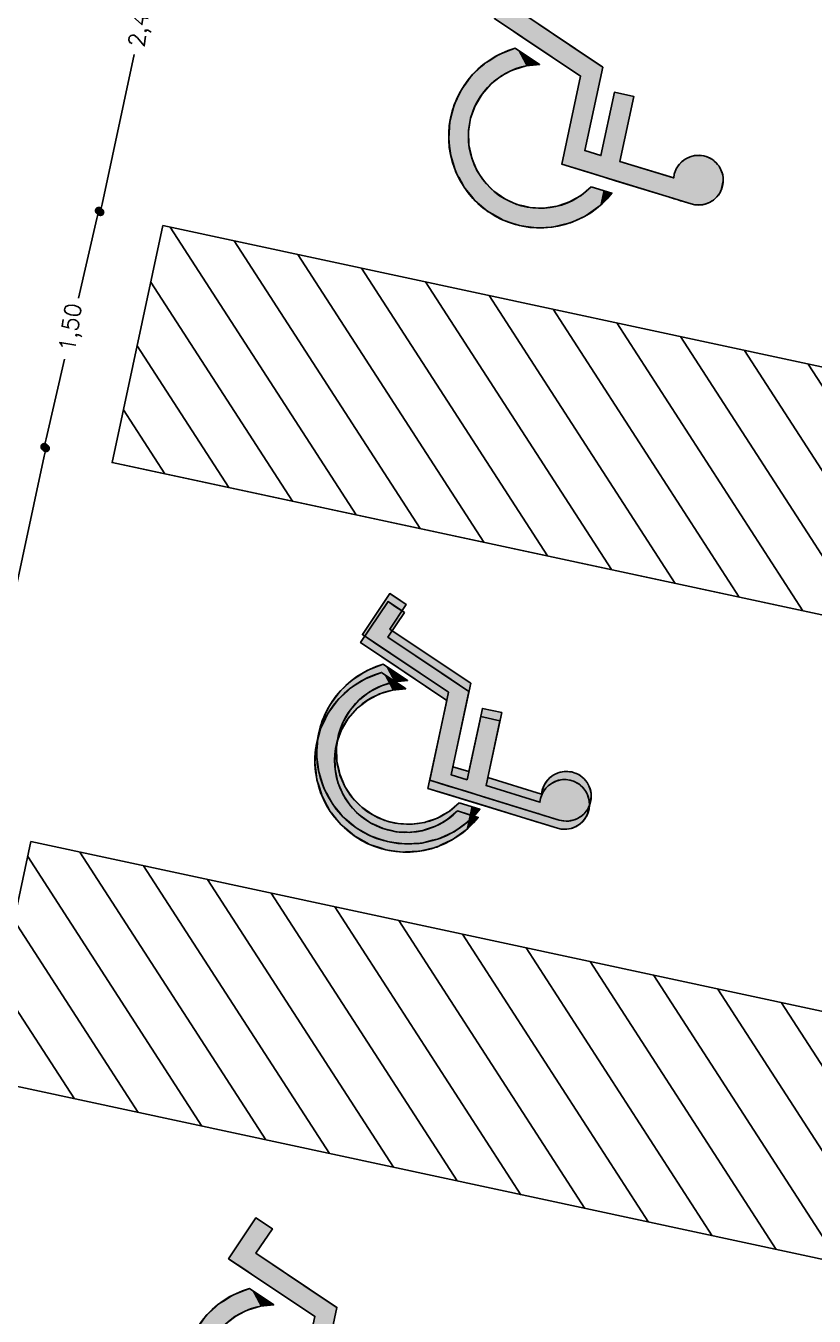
# Model space of a CAD drawing. Header units: millimetres. Extents: x 338 to 506, y 179 to 335.
# Drawn here: x 364.2 to 369.09, y 314.71 to 322.7 of the extents above; entities that cross this region are included whole.
import ezdxf

# ---------------------------------------------------------------- set-up
doc = ezdxf.new("R2010")
doc.units = ezdxf.units.MM
for name, color, linetype in [('ANDEN', 251, 'Continuous'), ('COTAS', 30, 'Continuous'), ('MUROS', 32, 'Continuous')]:
    doc.layers.add(name, color=color, linetype=linetype)
doc.styles.add('NOTAS', font='simplex.shx')
doc.styles.get("Standard").update_dxf_attribs({"font": 'ARIALUNI.ttf'})
doc.dimstyles.new('ROMANS', dxfattribs={"dimtxt": 0.1, "dimasz": 0.05, "dimexe": 0.04, "dimexo": 0.5, "dimgap": 0.05, "dimtad": 1, "dimtih": 1, "dimtoh": 1, "dimdec": 4, "dimzin": 5, "dimdsep": 46, "dimtxsty": 'Standard', "dimsah": 1, "dimcen": 0.05, "dimse1": 1, "dimse2": 1, "dimclrd": 7, "dimclre": 7, "dimclrt": 7, "dimadec": 0, "dimazin": 0, "dimtfac": 1, "dimtdec": 4, "dimtix": 1, "dimtmove": 2, "dimatfit": 3, "dimfxl": 1, "dimtolj": 1, "dimarcsym": 0})

# ---------------------------------------------------------------- blocks, each defined once
blk = doc.blocks.new('*X888')
at = {"color": 0}
for p, q in [((128.6737, 141.1289), (128.8788, 141.3095)), ((128.5969, 139.919), (130.0887, 141.2327)), ((128.6225, 140.3223), (129.6854, 141.2583)), ((128.6481, 140.7256), (129.2821, 141.2839)), ((128.5713, 139.5157), (130.1633, 140.9176)), ((128.5456, 139.1124), (130.1377, 140.5143)), ((128.52, 138.7091), (130.1121, 140.111)), ((128.4944, 138.3058), (130.0865, 139.7077)), ((128.4688, 137.9025), (130.0609, 139.3044)), ((128.4432, 137.4992), (130.0353, 138.9011)), ((128.4176, 137.0959), (130.0096, 138.4978)), ((128.392, 136.6926), (129.984, 138.0945)), ((128.3664, 136.2893), (129.9584, 137.6912)), ((128.3408, 135.886), (129.9328, 137.2879)), ((128.7192, 135.8384), (129.9072, 136.8846)), ((129.1225, 135.8128), (129.8816, 136.4813)), ((129.5258, 135.7872), (129.856, 136.078))]:
    blk.add_line(p, q, dxfattribs=at)
blk = doc.blocks.new('*U27')
at = {"linetype": 'Continuous'}
for p, q in [((0.9645, 2.1513), (0.9796, 2.1581)), ((0.9796, 2.1581), (0.991, 2.1633)), ((0.991, 2.1633), (1.0084, 2.1676)), ((1.0084, 2.1676), (1.0193, 2.1702)), ((1.0193, 2.1702), (1.0483, 2.1716)), ((1.0483, 2.1716), (1.0584, 2.1702)), ((1.0584, 2.1702), (1.0771, 2.1676)), ((1.0771, 2.1676), (1.0895, 2.1633)), ((1.0895, 2.1633), (1.1047, 2.1581)), ((1.1047, 2.1581), (1.1167, 2.1513)), ((0.8996, 2.0763), (0.9048, 2.089)), ((0.9048, 2.089), (0.9133, 2.102)), ((0.9133, 2.102), (0.9206, 2.1134)), ((0.9206, 2.1134), (0.9315, 2.1248)), ((0.9315, 2.1248), (0.9408, 2.1344)), ((0.9408, 2.1344), (0.9539, 2.1437)), ((0.9539, 2.1437), (0.9645, 2.1513)), ((1.1167, 2.1513), (1.1299, 2.1437)), ((1.1299, 2.1437), (1.1408, 2.1344)), ((1.1408, 2.1344), (1.152, 2.1248)), ((1.152, 2.1248), (1.1611, 2.1134)), ((1.1611, 2.1134), (1.1702, 2.102)), ((1.1702, 2.102), (1.177, 2.089)), ((1.177, 2.089), (1.1837, 2.0763)), ((0.8879, 2.0044), (0.8881, 2.0195)), ((0.8892, 1.9905), (0.8879, 2.0044)), ((0.8881, 2.0195), (0.8882, 2.0335)), ((0.8882, 2.0335), (0.8911, 2.0484)), ((0.8911, 2.0484), (0.8938, 2.0621)), ((0.8938, 2.0621), (0.8996, 2.0763)), ((1.1837, 2.0763), (1.1881, 2.0621)), ((1.1881, 2.0621), (1.1922, 2.0484)), ((1.1922, 2.0484), (1.1938, 2.0335)), ((1.194, 2.0044), (1.1928, 1.9905)), ((1.1938, 2.0335), (1.1953, 2.0195)), ((1.1953, 2.0195), (1.194, 2.0044)), ((0.8916, 1.9625), (0.8892, 1.9905)), ((0.8939, 1.9365), (0.8916, 1.9625)), ((0.8959, 1.9133), (0.8939, 1.9365)), ((1.172, 1.9365), (1.1544, 1.9133)), ((1.185, 1.9625), (1.172, 1.9365)), ((1.1928, 1.9905), (1.185, 1.9625)), ((0.8976, 1.8939), (0.8959, 1.9133)), ((0.8989, 1.8789), (0.8976, 1.8939)), ((0.8998, 1.8689), (0.8989, 1.8789)), ((0.9001, 1.865), (0.8998, 1.8689)), ((0.9002, 1.8642), (0.9001, 1.865)), ((0.9305, 1.5172), (0.9002, 1.8642)), ((1.0227, 1.8642), (1.053, 1.5172)), ((1.0565, 1.865), (1.0517, 1.8642)), ((1.0804, 1.8689), (1.0565, 1.865)), ((1.1077, 1.8789), (1.0804, 1.8689)), ((1.1327, 1.8939), (1.1077, 1.8789)), ((1.1544, 1.9133), (1.1327, 1.8939)), ((0.9412, 1.3952), (0.9305, 1.5172)), ((1.4639, 1.5172), (1.4639, 1.3952)), ((0.9503, 1.2913), (0.9412, 1.3952)), ((1.0637, 1.3952), (1.0728, 1.2913)), ((0.961, 1.1692), (0.9503, 1.2913)), ((1.6009, 1.2913), (1.6495, 1.1692)), ((1.6923, 0.7306), (1.5181, 1.1692)), ((1.6495, 1.1692), (1.8237, 0.7306)), ((1.7106, 0.6847), (1.6923, 0.7306)), ((1.8237, 0.7306), (1.9938, 0.7982)), ((1.9938, 0.7982), (2.0206, 0.7306)), ((2.0206, 0.7306), (2.0389, 0.6847)), ((1.7553, 0.5721), (1.7106, 0.6847)), ((2.0389, 0.6847), (1.7553, 0.5721))]:
    blk.add_line(p, q, dxfattribs=at)
at = {"linetype": 'Continuous', "extrusion": (0, 0, -1)}
for points in [[(-0.9796, 2.1581), (-1.1167, 2.1513), (-0.9645, 2.1513)], [(-0.991, 2.1633), (-1.1047, 2.1581), (-0.9796, 2.1581)], [(-0.9796, 2.1581), (-1.1047, 2.1581), (-1.1167, 2.1513)], [(-1.0084, 2.1676), (-1.0895, 2.1633), (-0.991, 2.1633)], [(-0.991, 2.1633), (-1.0895, 2.1633), (-1.1047, 2.1581)], [(-1.0193, 2.1702), (-1.0771, 2.1676), (-1.0084, 2.1676)], [(-1.0084, 2.1676), (-1.0771, 2.1676), (-1.0895, 2.1633)], [(-1.0483, 2.1716), (-1.0584, 2.1702), (-1.0193, 2.1702)], [(-1.0193, 2.1702), (-1.0584, 2.1702), (-1.0771, 2.1676)], [(-0.9048, 2.089), (-1.1837, 2.0763), (-0.8996, 2.0763)], [(-0.9133, 2.102), (-1.177, 2.089), (-0.9048, 2.089)], [(-0.9048, 2.089), (-1.177, 2.089), (-1.1837, 2.0763)], [(-0.9206, 2.1134), (-1.1702, 2.102), (-0.9133, 2.102)], [(-0.9133, 2.102), (-1.1702, 2.102), (-1.177, 2.089)], [(-0.9315, 2.1248), (-1.1611, 2.1134), (-0.9206, 2.1134)], [(-0.9206, 2.1134), (-1.1611, 2.1134), (-1.1702, 2.102)], [(-0.9408, 2.1344), (-1.152, 2.1248), (-0.9315, 2.1248)], [(-0.9315, 2.1248), (-1.152, 2.1248), (-1.1611, 2.1134)], [(-0.9539, 2.1437), (-1.1408, 2.1344), (-0.9408, 2.1344)], [(-0.9408, 2.1344), (-1.1408, 2.1344), (-1.152, 2.1248)], [(-0.9645, 2.1513), (-1.1299, 2.1437), (-0.9539, 2.1437)], [(-0.9539, 2.1437), (-1.1299, 2.1437), (-1.1408, 2.1344)], [(-0.9645, 2.1513), (-1.1167, 2.1513), (-1.1299, 2.1437)], [(-0.8881, 2.0195), (-1.194, 2.0044), (-0.8879, 2.0044)], [(-0.8879, 2.0044), (-1.1928, 1.9905), (-0.8892, 1.9905)], [(-0.8879, 2.0044), (-1.194, 2.0044), (-1.1928, 1.9905)], [(-0.8882, 2.0335), (-1.1953, 2.0195), (-0.8881, 2.0195)], [(-0.8881, 2.0195), (-1.1953, 2.0195), (-1.194, 2.0044)], [(-0.8911, 2.0484), (-1.1938, 2.0335), (-0.8882, 2.0335)], [(-0.8882, 2.0335), (-1.1938, 2.0335), (-1.1953, 2.0195)], [(-0.8938, 2.0621), (-1.1922, 2.0484), (-0.8911, 2.0484)], [(-0.8911, 2.0484), (-1.1922, 2.0484), (-1.1938, 2.0335)], [(-0.8996, 2.0763), (-1.1881, 2.0621), (-0.8938, 2.0621)], [(-0.8938, 2.0621), (-1.1881, 2.0621), (-1.1922, 2.0484)], [(-0.8996, 2.0763), (-1.1837, 2.0763), (-1.1881, 2.0621)], [(-0.8892, 1.9905), (-1.185, 1.9625), (-0.8916, 1.9625)], [(-0.8892, 1.9905), (-1.1928, 1.9905), (-1.185, 1.9625)], [(-0.8916, 1.9625), (-1.172, 1.9365), (-0.8939, 1.9365)], [(-0.8916, 1.9625), (-1.185, 1.9625), (-1.172, 1.9365)], [(-0.8939, 1.9365), (-1.1544, 1.9133), (-0.8959, 1.9133)], [(-0.8939, 1.9365), (-1.172, 1.9365), (-1.1544, 1.9133)], [(-0.8959, 1.9133), (-1.1327, 1.8939), (-0.8976, 1.8939)], [(-0.8959, 1.9133), (-1.1544, 1.9133), (-1.1327, 1.8939)], [(-0.8976, 1.8939), (-1.1077, 1.8789), (-0.8989, 1.8789)], [(-0.8976, 1.8939), (-1.1327, 1.8939), (-1.1077, 1.8789)], [(-0.8989, 1.8789), (-1.0804, 1.8689), (-0.8998, 1.8689)], [(-0.8989, 1.8789), (-1.1077, 1.8789), (-1.0804, 1.8689)], [(-0.8998, 1.8689), (-1.0565, 1.865), (-0.9001, 1.865)], [(-0.8998, 1.8689), (-1.0804, 1.8689), (-1.0565, 1.865)], [(-0.9001, 1.865), (-1.0227, 1.8642), (-0.9002, 1.8642)], [(-0.9001, 1.865), (-1.0226, 1.865), (-1.0227, 1.8642)], [(-0.9002, 1.8642), (-1.053, 1.5172), (-0.9305, 1.5172)], [(-0.9002, 1.8642), (-1.0227, 1.8642), (-1.053, 1.5172)], [(-1.0226, 1.865), (-1.0565, 1.865), (-1.0517, 1.8642)], [(-0.9305, 1.5172), (-1.4639, 1.3952), (-0.9412, 1.3952)], [(-0.9305, 1.5172), (-1.4639, 1.5172), (-1.4639, 1.3952)], [(-0.9412, 1.3952), (-1.0728, 1.2913), (-0.9503, 1.2913)], [(-0.9412, 1.3952), (-1.0637, 1.3952), (-1.0728, 1.2913)], [(-0.9503, 1.2913), (-1.6495, 1.1692), (-0.961, 1.1692)], [(-0.9503, 1.2913), (-1.6009, 1.2913), (-1.6495, 1.1692)], [(-1.5181, 1.1692), (-1.8237, 0.7306), (-1.6923, 0.7306)], [(-1.5181, 1.1692), (-1.6495, 1.1692), (-1.8237, 0.7306)], [(-1.6923, 0.7306), (-2.0389, 0.6847), (-1.7106, 0.6847)], [(-1.6923, 0.7306), (-2.0206, 0.7306), (-2.0389, 0.6847)], [(-1.9938, 0.7982), (-2.0206, 0.7306), (-1.8237, 0.7306)], [(-1.7106, 0.6847), (-2.0389, 0.6847), (-1.7553, 0.5721)]]:
    blk.add_solid(points, dxfattribs=at)
blk = doc.blocks.new('*U28')
at = {"linetype": 'Continuous'}
for p, q in [((0.6811, 1.3833), (0.7599, 1.4551)), ((0.7599, 1.4551), (0.8508, 1.511)), ((0.8508, 1.511), (0.8556, 1.4551)), ((0.8556, 1.4551), (0.8619, 1.3833)), ((0.6389, 1.3269), (0.677, 1.3777)), ((0.677, 1.3777), (0.6811, 1.3833)), ((0.8624, 1.3777), (0.7968, 1.3269)), ((0.8619, 1.3833), (0.8624, 1.3777)), ((0.601, 1.2647), (0.6172, 1.2979)), ((0.6172, 1.2979), (0.6389, 1.3269)), ((0.7712, 1.2979), (0.7418, 1.2647)), ((0.7968, 1.3269), (0.7712, 1.2979)), ((0.568, 1.1933), (0.5704, 1.2021)), ((0.5704, 1.2021), (0.601, 1.2647)), ((0.7045, 1.2021), (0.6993, 1.1933)), ((0.7418, 1.2647), (0.7045, 1.2021)), ((0.5468, 1.1153), (0.568, 1.1933)), ((0.6993, 1.1933), (0.6708, 1.1153)), ((0.5373, 1.0334), (0.5424, 1.0992)), ((0.5424, 1.0992), (0.5468, 1.1153)), ((0.6681, 1.0992), (0.6573, 1.0334)), ((0.6708, 1.1153), (0.6681, 1.0992)), ((0.5342, 0.9928), (0.5373, 1.0334)), ((0.5389, 0.9503), (0.5342, 0.9928)), ((0.6573, 1.0334), (0.6582, 0.9928)), ((0.6582, 0.9928), (0.6592, 0.9503)), ((0.546, 0.8868), (0.5389, 0.9503)), ((0.5515, 0.8691), (0.546, 0.8868)), ((0.6592, 0.9503), (0.6728, 0.8868)), ((0.6728, 0.8868), (0.6766, 0.8691)), ((1.5094, 0.8267), (1.5289, 0.8868)), ((1.5289, 0.8868), (1.535, 0.9057)), ((1.535, 0.9057), (1.5425, 0.8868)), ((1.5425, 0.8868), (1.5664, 0.8267)), ((0.5751, 0.7926), (0.5515, 0.8691)), ((0.6766, 0.8691), (0.7088, 0.7926)), ((1.4696, 0.7538), (1.5094, 0.8267)), ((1.5664, 0.8267), (1.5953, 0.7538)), ((0.5775, 0.7849), (0.5751, 0.7926)), ((0.6102, 0.7233), (0.5775, 0.7849)), ((0.6275, 0.6907), (0.6102, 0.7233)), ((0.7088, 0.7926), (0.7138, 0.7849)), ((0.7138, 0.7849), (0.7546, 0.7233)), ((0.7546, 0.7233), (0.7863, 0.6907)), ((1.417, 0.6895), (1.4561, 0.7373)), ((1.4561, 0.7373), (1.4696, 0.7538)), ((1.6019, 0.7373), (1.5706, 0.6895)), ((1.5953, 0.7538), (1.6019, 0.7373)), ((0.6491, 0.6638), (0.6275, 0.6907)), ((0.6874, 0.6161), (0.6491, 0.6638)), ((0.7863, 0.6907), (0.8125, 0.6638)), ((0.8125, 0.6638), (0.8805, 0.6161)), ((1.3533, 0.6362), (1.3675, 0.6481)), ((1.3675, 0.6481), (1.417, 0.6895)), ((1.5434, 0.6481), (1.5319, 0.6362)), ((1.5706, 0.6895), (1.5434, 0.6481)), ((0.6942, 0.6076), (0.6874, 0.6161)), ((0.7244, 0.5819), (0.6942, 0.6076)), ((0.7473, 0.5623), (0.7244, 0.5819)), ((0.7523, 0.5581), (0.7473, 0.5623)), ((0.8805, 0.6161), (0.8994, 0.6076)), ((0.8994, 0.6076), (0.9562, 0.5819)), ((0.9562, 0.5819), (1.0369, 0.5623)), ((1.0369, 0.5623), (1.1198, 0.5581)), ((1.1198, 0.5581), (1.2021, 0.5693)), ((1.2021, 0.5693), (1.2087, 0.5715)), ((1.2087, 0.5715), (1.2808, 0.5957)), ((1.2808, 0.5957), (1.3533, 0.6362)), ((1.4661, 0.5693), (1.4501, 0.5581)), ((1.4692, 0.5715), (1.4661, 0.5693)), ((1.4926, 0.5957), (1.4692, 0.5715)), ((1.5319, 0.6362), (1.4926, 0.5957)), ((0.7754, 0.5384), (0.7523, 0.5581)), ((0.8249, 0.5102), (0.7754, 0.5384)), ((0.868, 0.4856), (0.8249, 0.5102)), ((0.9248, 0.4662), (0.868, 0.4856)), ((1.3277, 0.4856), (1.2848, 0.4662)), ((1.382, 0.5102), (1.3277, 0.4856)), ((1.4221, 0.5384), (1.382, 0.5102)), ((1.4501, 0.5581), (1.4221, 0.5384)), ((0.969, 0.4511), (0.9248, 0.4662)), ((1.0386, 0.4413), (0.969, 0.4511)), ((1.0746, 0.4362), (1.0386, 0.4413)), ((1.1811, 0.4413), (1.0746, 0.4362)), ((1.2221, 0.4511), (1.1811, 0.4413)), ((1.2848, 0.4662), (1.2221, 0.4511))]:
    blk.add_line(p, q, dxfattribs=at)
at = {"linetype": 'Continuous', "extrusion": (0, 0, -1)}
for points in [[(-0.7599, 1.4551), (-0.8619, 1.3833), (-0.6811, 1.3833)], [(-0.8508, 1.511), (-0.8556, 1.4551), (-0.7599, 1.4551)], [(-0.7599, 1.4551), (-0.8556, 1.4551), (-0.8619, 1.3833)], [(-0.677, 1.3777), (-0.7968, 1.3269), (-0.6389, 1.3269)], [(-0.6811, 1.3833), (-0.8624, 1.3777), (-0.677, 1.3777)], [(-0.677, 1.3777), (-0.8624, 1.3777), (-0.7968, 1.3269)], [(-0.6811, 1.3833), (-0.8619, 1.3833), (-0.8624, 1.3777)], [(-0.6172, 1.2979), (-0.7418, 1.2647), (-0.601, 1.2647)], [(-0.6389, 1.3269), (-0.7712, 1.2979), (-0.6172, 1.2979)], [(-0.6172, 1.2979), (-0.7712, 1.2979), (-0.7418, 1.2647)], [(-0.6389, 1.3269), (-0.7968, 1.3269), (-0.7712, 1.2979)], [(-0.5704, 1.2021), (-0.6993, 1.1933), (-0.568, 1.1933)], [(-0.601, 1.2647), (-0.7045, 1.2021), (-0.5704, 1.2021)], [(-0.5704, 1.2021), (-0.7045, 1.2021), (-0.6993, 1.1933)], [(-0.601, 1.2647), (-0.7418, 1.2647), (-0.7045, 1.2021)], [(-0.568, 1.1933), (-0.6708, 1.1153), (-0.5468, 1.1153)], [(-0.568, 1.1933), (-0.6993, 1.1933), (-0.6708, 1.1153)], [(-0.5424, 1.0992), (-0.6573, 1.0334), (-0.5373, 1.0334)], [(-0.5468, 1.1153), (-0.6681, 1.0992), (-0.5424, 1.0992)], [(-0.5424, 1.0992), (-0.6681, 1.0992), (-0.6573, 1.0334)], [(-0.5468, 1.1153), (-0.6708, 1.1153), (-0.6681, 1.0992)], [(-0.5373, 1.0334), (-0.6582, 0.9928), (-0.5342, 0.9928)], [(-0.5342, 0.9928), (-0.6592, 0.9503), (-0.5389, 0.9503)], [(-0.5342, 0.9928), (-0.6582, 0.9928), (-0.6592, 0.9503)], [(-0.5373, 1.0334), (-0.6573, 1.0334), (-0.6582, 0.9928)], [(-0.5389, 0.9503), (-0.6728, 0.8868), (-0.546, 0.8868)], [(-0.5389, 0.9503), (-0.6592, 0.9503), (-0.6728, 0.8868)], [(-0.546, 0.8868), (-0.6766, 0.8691), (-0.5515, 0.8691)], [(-0.546, 0.8868), (-0.6728, 0.8868), (-0.6766, 0.8691)], [(-1.5289, 0.8868), (-1.5664, 0.8267), (-1.5094, 0.8267)], [(-1.535, 0.9057), (-1.5425, 0.8868), (-1.5289, 0.8868)], [(-1.5289, 0.8868), (-1.5425, 0.8868), (-1.5664, 0.8267)], [(-0.5515, 0.8691), (-0.7088, 0.7926), (-0.5751, 0.7926)], [(-0.5515, 0.8691), (-0.6766, 0.8691), (-0.7088, 0.7926)], [(-1.5094, 0.8267), (-1.5953, 0.7538), (-1.4696, 0.7538)], [(-1.5094, 0.8267), (-1.5664, 0.8267), (-1.5953, 0.7538)], [(-0.5751, 0.7926), (-0.7138, 0.7849), (-0.5775, 0.7849)], [(-0.5751, 0.7926), (-0.7088, 0.7926), (-0.7138, 0.7849)], [(-0.5775, 0.7849), (-0.7546, 0.7233), (-0.6102, 0.7233)], [(-0.5775, 0.7849), (-0.7138, 0.7849), (-0.7546, 0.7233)], [(-0.6102, 0.7233), (-0.7863, 0.6907), (-0.6275, 0.6907)], [(-0.6102, 0.7233), (-0.7546, 0.7233), (-0.7863, 0.6907)], [(-1.4561, 0.7373), (-1.5706, 0.6895), (-1.417, 0.6895)], [(-1.4696, 0.7538), (-1.6019, 0.7373), (-1.4561, 0.7373)], [(-1.4561, 0.7373), (-1.6019, 0.7373), (-1.5706, 0.6895)], [(-1.4696, 0.7538), (-1.5953, 0.7538), (-1.6019, 0.7373)], [(-0.6275, 0.6907), (-0.8125, 0.6638), (-0.6491, 0.6638)], [(-0.6275, 0.6907), (-0.7863, 0.6907), (-0.8125, 0.6638)], [(-0.6491, 0.6638), (-0.8805, 0.6161), (-0.6874, 0.6161)], [(-0.6491, 0.6638), (-0.8125, 0.6638), (-0.8805, 0.6161)], [(-1.3675, 0.6481), (-1.5319, 0.6362), (-1.3533, 0.6362)], [(-1.417, 0.6895), (-1.5434, 0.6481), (-1.3675, 0.6481)], [(-1.3675, 0.6481), (-1.5434, 0.6481), (-1.5319, 0.6362)], [(-1.417, 0.6895), (-1.5706, 0.6895), (-1.5434, 0.6481)], [(-0.6874, 0.6161), (-0.8994, 0.6076), (-0.6942, 0.6076)], [(-0.6874, 0.6161), (-0.8805, 0.6161), (-0.8994, 0.6076)], [(-0.6942, 0.6076), (-0.9562, 0.5819), (-0.7244, 0.5819)], [(-0.6942, 0.6076), (-0.8994, 0.6076), (-0.9562, 0.5819)], [(-0.7244, 0.5819), (-1.0369, 0.5623), (-0.7473, 0.5623)], [(-0.7244, 0.5819), (-0.9562, 0.5819), (-1.0369, 0.5623)], [(-0.7473, 0.5623), (-1.1198, 0.5581), (-0.7523, 0.5581)], [(-0.7473, 0.5623), (-1.0369, 0.5623), (-1.1198, 0.5581)], [(-1.2021, 0.5693), (-1.4501, 0.5581), (-1.1198, 0.5581)], [(-1.2087, 0.5715), (-1.4661, 0.5693), (-1.2021, 0.5693)], [(-1.2021, 0.5693), (-1.4661, 0.5693), (-1.4501, 0.5581)], [(-1.2808, 0.5957), (-1.4692, 0.5715), (-1.2087, 0.5715)], [(-1.2087, 0.5715), (-1.4692, 0.5715), (-1.4661, 0.5693)], [(-1.3533, 0.6362), (-1.4926, 0.5957), (-1.2808, 0.5957)], [(-1.2808, 0.5957), (-1.4926, 0.5957), (-1.4692, 0.5715)], [(-1.3533, 0.6362), (-1.5319, 0.6362), (-1.4926, 0.5957)], [(-0.7523, 0.5581), (-1.4221, 0.5384), (-0.7754, 0.5384)], [(-0.7523, 0.5581), (-1.4501, 0.5581), (-1.4221, 0.5384)], [(-0.7754, 0.5384), (-1.382, 0.5102), (-0.8249, 0.5102)], [(-0.7754, 0.5384), (-1.4221, 0.5384), (-1.382, 0.5102)], [(-0.8249, 0.5102), (-1.3277, 0.4856), (-0.868, 0.4856)], [(-0.8249, 0.5102), (-1.382, 0.5102), (-1.3277, 0.4856)], [(-0.868, 0.4856), (-1.2848, 0.4662), (-0.9248, 0.4662)], [(-0.868, 0.4856), (-1.3277, 0.4856), (-1.2848, 0.4662)], [(-0.9248, 0.4662), (-1.2221, 0.4511), (-0.969, 0.4511)], [(-0.9248, 0.4662), (-1.2848, 0.4662), (-1.2221, 0.4511)], [(-0.969, 0.4511), (-1.1811, 0.4413), (-1.0386, 0.4413)], [(-0.969, 0.4511), (-1.2221, 0.4511), (-1.1811, 0.4413)], [(-1.0386, 0.4413), (-1.1811, 0.4413), (-1.0746, 0.4362)]]:
    blk.add_solid(points, dxfattribs=at)
blk = doc.blocks.new('SIMBOLO_DISCAPACITADOS')
for points in [[(0.8879, 2.0044), (0.961, 1.1692), (1.5181, 1.1692), (1.7553, 0.5721), (2.0389, 0.6847), (1.9938, 0.7982), (1.8237, 0.7306), (1.6009, 1.2913), (1.0728, 1.2913), (1.0637, 1.3952), (1.4639, 1.3952), (1.4639, 1.5172), (1.053, 1.5172), (1.0226, 1.865, 2.822936), (0.8879, 2.0044)], [(0.8624, 1.3777), (0.8508, 1.511, 1.375474), (1.6019, 0.7373), (1.535, 0.9057, -1.496783), (0.8624, 1.3777)]]:
    blk.add_lwpolyline(points, format="xyb", close=True)
at = {"linetype": 'Continuous'}
for name in ['*U27', '*U28']:
    blk.add_blockref(name, (0, 0), dxfattribs=at)
blk = doc.blocks.new('*X889')
at = {"color": 0}
for p, q in [((132.5569, 140.7409), (132.9118, 141.0535)), ((132.5057, 139.9343), (133.7184, 141.0023)), ((132.5313, 140.3376), (133.3151, 141.0279)), ((132.4801, 139.531), (134.0721, 140.933)), ((132.4545, 139.1277), (134.0465, 140.5297)), ((132.4289, 138.7244), (134.0209, 140.1264)), ((132.4033, 138.3211), (133.9953, 139.7231)), ((132.3777, 137.9178), (133.9697, 139.3198)), ((132.352, 137.5145), (133.9441, 138.9165)), ((132.3264, 137.1112), (133.9185, 138.5132)), ((132.3008, 136.7079), (133.8929, 138.1099)), ((132.2752, 136.3046), (133.8673, 137.7066)), ((132.2496, 135.9013), (133.8417, 137.3033)), ((132.3488, 135.608), (133.816, 136.9)), ((132.7521, 135.5824), (133.7904, 136.4967)), ((133.1554, 135.5567), (133.7648, 136.0934)), ((133.5587, 135.5311), (133.7392, 135.6901))]:
    blk.add_line(p, q, dxfattribs=at)
blk = doc.blocks.new('_DOT')
at = {"color": 0, "linetype": 'ByBlock'}
blk.add_line((-0.5, 0), (-1, 0), dxfattribs=at)
at = {"color": 0, "linetype": 'ByBlock', "const_width": 0.5}
blk.add_lwpolyline([(-0.25, 0, 1), (0.25, 0, 1)], format="xyb", close=True, dxfattribs=at)
blk = doc.blocks.new('*U757')
at = {"layer": 'COTAS', "color": 7, "style": 'NOTAS'}
blk.add_text('1,50', height=0.1, dxfattribs=at).set_placement((3022.0773, 2026.5002))
blk = doc.blocks.new('*D756')
at = {"layer": 'COTAS', "color": 7, "transparency": 16777216}
for p, q in [((3021.5215, 2026.585), (3022.0273, 2026.5529)), ((3022.9187, 2026.4963), (3022.413, 2026.5284))]:
    blk.add_line(p, q, dxfattribs=at)
at = {"layer": 'DEFPOINTS', "color": 0, "transparency": 16777216}
for p in [(3021.4716, 2026.5882), (3021.4518, 2026.2763), (3022.9488, 2026.1813)]:
    blk.add_point(p, dxfattribs=at)
at = {"transparency": 16777216}
blk.add_blockref('*U757', (0, 0), dxfattribs=at)
at = {"layer": 'COTAS', "color": 7, "transparency": 16777216, "xscale": 0.05, "yscale": 0.05, "zscale": 0.05}
for p, rotation in [((3021.4716, 2026.5882), 176.366936854075), ((3022.9686, 2026.4932), 356.3669368540752)]:
    blk.add_blockref('_DOT', p, dxfattribs=dict(at, rotation=rotation))
blk = doc.blocks.new('*U893')
at = {"layer": 'ANDEN', "linetype": 'Continuous'}
for p, q in [((136.87, 141.5993), (136.8721, 141.6334)), ((136.8721, 141.6334), (137.4098, 141.5993)), ((136.7765, 140.1269), (136.87, 141.5993)), ((137.4098, 141.5993), (137.7172, 140.1269)), ((136.773, 140.0729), (136.7765, 140.1269)), ((137.7172, 140.1269), (138.5677, 140.0729)), ((136.4597, 135.1385), (136.773, 140.0729)), ((138.5677, 140.0729), (138.2549, 135.1385)), ((134.1713, 134.9968), (134.2189, 135.1385)), ((138.2549, 135.1385), (138.2459, 134.9968)), ((133.84, 134.0103), (134.1713, 134.9968)), ((138.2459, 134.9968), (138.1834, 134.0103)), ((138.166, 133.7362), (133.84, 134.0103)), ((138.1834, 134.0103), (138.166, 133.7362))]:
    blk.add_line(p, q, dxfattribs=at)
at = {"layer": 'ANDEN', "linetype": 'Continuous', "extrusion": (0, 0, -1)}
for points in [[(-136.8721, 141.6334), (-137.4098, 141.5993), (-136.87, 141.5993)], [(-136.87, 141.5993), (-137.7172, 140.1269), (-136.7765, 140.1269)], [(-136.87, 141.5993), (-137.4098, 141.5993), (-137.7172, 140.1269)], [(-136.7765, 140.1269), (-138.5677, 140.0729), (-136.773, 140.0729)], [(-136.7765, 140.1269), (-137.7172, 140.1269), (-138.5677, 140.0729)], [(-136.773, 140.0729), (-138.2549, 135.1385), (-136.4597, 135.1385)], [(-136.773, 140.0729), (-138.5677, 140.0729), (-138.2549, 135.1385)], [(-134.2189, 135.1385), (-136.4507, 134.9968), (-134.1713, 134.9968)], [(-136.4597, 135.1385), (-138.2459, 134.9968), (-136.4507, 134.9968)], [(-136.4597, 135.1385), (-138.2549, 135.1385), (-138.2459, 134.9968)], [(-134.1713, 134.9968), (-138.1834, 134.0103), (-133.84, 134.0103)], [(-134.1713, 134.9968), (-138.2459, 134.9968), (-138.1834, 134.0103)], [(-133.84, 134.0103), (-138.1834, 134.0103), (-138.166, 133.7362)]]:
    blk.add_solid(points, dxfattribs=at)
blk = doc.blocks.new('*U805')
at = {"layer": 'COTAS', "color": 7, "style": 'NOTAS'}
blk.add_text('2,40', height=0.1, dxfattribs=at).set_placement((3027.9112, 2026.2122))
blk = doc.blocks.new('*D804')
at = {"layer": 'COTAS', "color": 7, "transparency": 16777216}
for p, q in [((3026.9159, 2026.3255), (3027.8612, 2026.2655)), ((3029.2113, 2026.1798), (3028.266, 2026.2398))]:
    blk.add_line(p, q, dxfattribs=at)
at = {"layer": 'DEFPOINTS', "color": 0, "transparency": 16777216}
for p in [(3029.2612, 2026.1766), (3026.8395, 2025.9105), (3029.2347, 2025.7585)]:
    blk.add_point(p, dxfattribs=at)
at = {"transparency": 16777216}
blk.add_blockref('*U805', (0, 0), dxfattribs=at)
at = {"layer": 'COTAS', "color": 7, "transparency": 16777216, "xscale": 0.05, "yscale": 0.05, "zscale": 0.05}
for p, rotation in [((3026.866, 2026.3287), 176.3669368540531), ((3029.2612, 2026.1766), 356.3669368540531)]:
    blk.add_blockref('_DOT', p, dxfattribs=dict(at, rotation=rotation))
blk = doc.blocks.new('*U807')
at = {"layer": 'COTAS', "color": 7, "style": 'NOTAS'}
blk.add_text('1,50', height=0.1, dxfattribs=at).set_placement((3025.983, 2026.3595))
blk = doc.blocks.new('*D806')
at = {"layer": 'COTAS', "color": 7, "transparency": 16777216}
for p, q in [((3025.428, 2026.4553), (3025.933, 2026.4153)), ((3026.8238, 2026.3446), (3026.3187, 2026.3846))]:
    blk.add_line(p, q, dxfattribs=at)
at = {"layer": 'DEFPOINTS', "color": 0, "transparency": 16777216}
for p in [(3026.8736, 2026.3406), (3025.344, 2026.0292), (3026.8395, 2025.9105)]:
    blk.add_point(p, dxfattribs=at)
at = {"transparency": 16777216}
blk.add_blockref('*U807', (0, 0), dxfattribs=at)
at = {"layer": 'COTAS', "color": 7, "transparency": 16777216, "xscale": 0.05, "yscale": 0.05, "zscale": 0.05}
for p, rotation in [((3025.3781, 2026.4593), 175.4625886467031), ((3026.8736, 2026.3406), 355.4625886467031)]:
    blk.add_blockref('_DOT', p, dxfattribs=dict(at, rotation=rotation))
blk = doc.blocks.new('*U809')
at = {"layer": 'COTAS', "color": 7, "style": 'NOTAS'}
blk.add_text('2,40', height=0.1, dxfattribs=at).set_placement((3024.0206, 2026.4828))
blk = doc.blocks.new('*D808')
at = {"layer": 'COTAS', "color": 7, "transparency": 16777216}
for p, q in [((3023.0253, 2026.5962), (3023.9706, 2026.5362)), ((3025.3206, 2026.4504), (3024.3753, 2026.5105))]:
    blk.add_line(p, q, dxfattribs=at)
at = {"layer": 'DEFPOINTS', "color": 0, "transparency": 16777216}
for p in [(3025.3705, 2026.4473), (3022.9488, 2026.1813), (3025.344, 2026.0292)]:
    blk.add_point(p, dxfattribs=at)
at = {"transparency": 16777216}
blk.add_blockref('*U809', (0, 0), dxfattribs=at)
at = {"layer": 'COTAS', "color": 7, "transparency": 16777216, "xscale": 0.05, "yscale": 0.05, "zscale": 0.05}
for p, rotation in [((3022.9754, 2026.5994), 176.3669368540341), ((3025.3705, 2026.4473), 356.3669368540341)]:
    blk.add_blockref('_DOT', p, dxfattribs=dict(at, rotation=rotation))
blk = doc.blocks.new('A$C7152A42C')
at = {"layer": 'ANDEN'}
for points in [[(132.23146, 135.61541), (128.3393, 135.86254), (128.68593, 141.3218)], [(130.18292, 141.22675), (128.68593, 141.3218), (128.3393, 135.86254), (129.83629, 135.76749), (130.18292, 141.22675)], [(136.12363, 135.36828), (132.23146, 135.61541), (132.57809, 141.07467)], [(134.07508, 140.97962), (132.57809, 141.07467), (132.23146, 135.61541), (133.72845, 135.52036), (134.07508, 140.97962)], [(129.08779, 135.81501), (132.23146, 135.61541), (132.57364, 141.00456)], [(136.12363, 135.36828), (132.23146, 135.61541), (132.57364, 141.00456)]]:
    blk.add_lwpolyline(points, dxfattribs=at)
at = {"xscale": -1, "rotation": 176.3669368540418}
for p in [(126.09437, 140.31722), (129.98653, 140.07009), (130.03801, 140.06682), (133.93017, 139.81969)]:
    blk.add_blockref('SIMBOLO_DISCAPACITADOS', p, dxfattribs=at)
at = {"layer": 'ANDEN', "linetype": 'Continuous'}
for name in ['*U893', '*X888', '*X889']:
    blk.add_blockref(name, (0, 0), dxfattribs=at)
at = {"layer": 'COTAS'}
dim = blk.add_linear_dim(base=(128.70573, 141.63366), p1=(130.18292, 141.22675), p2=(128.68593, 141.3218), angle=176.366937, dimstyle='ROMANS', dxfattribs=at)
dim.commit()
dim.dimension.update_dxf_attribs({"geometry": '*D756', "text_midpoint": (129.45423, 141.58613), "insert": (-2892.7659, -1884.95455)})
for p1, p2, distance, picture, middle in [((130.18292, 141.22675), (132.57809, 141.07467), 0.4189, '*D808', (131.40705, 141.56877)), ((132.57809, 141.07467), (134.07358, 140.95599), 0.43143, '*D806', (133.35997, 141.44541)), ((134.07358, 140.95599), (136.46876, 140.80391), 0.41899, '*D804', (135.29772, 141.29809))]:
    dim = blk.add_aligned_dim(p1=p1, p2=p2, distance=distance, dimstyle='ROMANS', dxfattribs=at)
    dim.commit()
    dim.dimension.update_dxf_attribs({"geometry": picture, "text_midpoint": middle, "insert": (-2892.7659, -1884.95455)})

msp = doc.modelspace()

# ---------------------------------------------------------------- block references
at = {"layer": 'MUROS', "color": 32, "rotation": 81.53046525965426}
msp.add_blockref('A$C7152A42C', (484.7482, 168.0844), dxfattribs=at)

doc.saveas('drawing.dxf')
